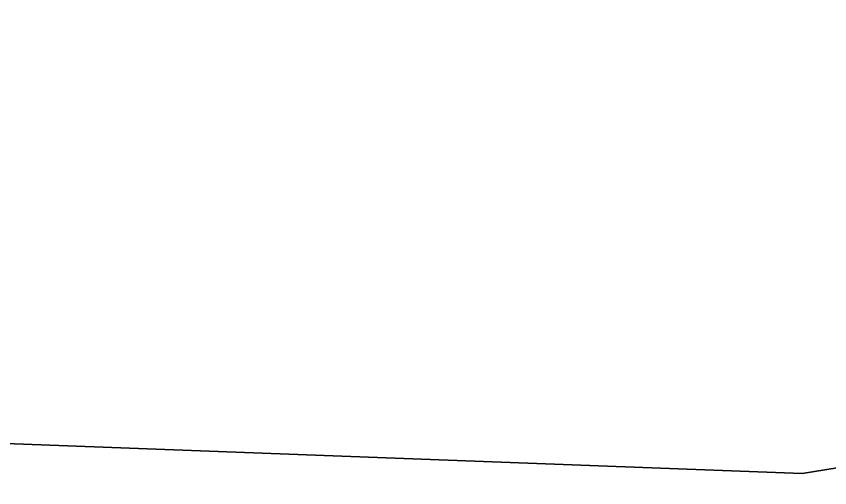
# Model space of a CAD drawing. Header units: millimetres. Extents: x 0 to 1796, y -1116 to 841.
# Drawn here: x 588.409296 to 588.412272, y 527.432231 to 527.433957 of the extents above; entities that cross this region are included whole.
import ezdxf

# ---------------------------------------------------------------- set-up
doc = ezdxf.new("R2010")
doc.units = ezdxf.units.MM
doc.layers.add('Blocks', color=7, linetype='Continuous')
doc.layers.add('Blocks$Outline', color=7, linetype='Continuous', lineweight=35, true_color=0xff3f3f)

# ---------------------------------------------------------------- blocks, each defined once
blk = doc.blocks.new('Series 7 3117 Office Chair Front')
at = {"layer": 'Blocks$Outline'}
blk.add_lwpolyline([(516.3083089, 524.5921714), (577.6696739, 527.8349057), (588.4121717, 527.4322832)], dxfattribs=at)
blk.add_rational_spline([(633.0664804, 825.1963809), (633.5480513, 824.805011), (634.0123123, 824.4000017), (634.4592634, 823.9813529), (634.8841718, 823.5833511), (636.5650754, 821.8980718), (639.1054308, 818.4664381), (641.7668303, 813.277321), (643.4507959, 808.6191053), (644.4923224, 804.833381), (645.130745, 802.0316182), (645.5947947, 799.2049305), (645.9564102, 795.2899057), (645.986647, 790.2395351), (645.5600022, 785.1085021), (645.005888, 781.0417895), (644.5142707, 778.0441785), (643.9062504, 775.0756603), (642.8878596, 771.1019446), (641.3037149, 766.1476469), (639.415714, 761.241872), (637.7883603, 757.3726323), (636.5410535, 754.5034662), (635.2236742, 751.6772653), (633.3194301, 747.9625564), (630.7503626, 743.3994061), (627.4988024, 737.9987793), (624.8008811, 733.4989194), (622.6641294, 729.8881482), (620.4749652, 726.2979026), (617.69259, 721.8315007), (614.316063, 716.4994385), (609.8570833, 709.4002004), (604.3308526, 700.5488829), (595.4139991, 686.4127502), (584.0318883, 668.7446482), (570.5396867, 647.1050129), (560.0705927, 629.0402103), (551.9610208, 614.1975431), (546.1256971, 602.9467812), (540.51772, 591.6430366), (535.2277335, 580.1755684), (530.2979046, 568.5540875), (526.5307804, 558.7058218), (523.7628854, 550.7193916), (522.4340027, 546.7376062), (521.7958446, 544.7393854), (519.7809724, 538.4303544), (518.0281088, 532.0482721), (516.5372558, 525.593138), (516.4735121, 525.3171388), (516.4102523, 525.0410282), (516.3474768, 524.7648071), (516.3343998, 524.7072666), (516.3213438, 524.6497214), (516.3083089, 524.5921714)], [1, 1, 1, 1, 1, 1, 1, 1, 1, 1, 1, 1, 1, 1, 1, 1, 1, 1, 1, 1, 1, 1, 1, 1, 1, 1, 1, 1, 1, 1, 1, 1, 1, 1, 1, 1, 1, 1, 1, 1, 1, 1, 1, 1, 1, 1, 1, 1, 1, 1, 0.999998975384, 0.999998975384, 1, 0.99999995556, 0.99999995556, 1], degree=3, knots=[0.2007124, 0.2007124, 0.2007124, 0.2007124, 0.2024396, 0.2024396, 0.2024396, 0.2040816, 0.2091837, 0.2142857, 0.2193878, 0.2219388, 0.2244898, 0.2270408, 0.2295918, 0.2346939, 0.2397959, 0.2423469, 0.244898, 0.247449, 0.25, 0.255102, 0.2602041, 0.2627551, 0.2653061, 0.2678571, 0.2704082, 0.2755102, 0.2806122, 0.2857143, 0.2882653, 0.2908163, 0.2959184, 0.3010204, 0.3061224, 0.3163265, 0.3265306, 0.3469388, 0.3673469, 0.3877551, 0.3979592, 0.4081633, 0.4183673, 0.4285714, 0.4387755, 0.4489796, 0.4540816, 0.4591837, 0.4591837, 0.4591837, 0.4752925, 0.4752925, 0.4752925, 0.4759812, 0.4759812, 0.4759812, 0.4763398, 0.4763398, 0.4763398, 0.4763398], dxfattribs=at)
blk.add_open_spline([(588.4121717, 527.4322832), (590.3638568, 527.7409337), (595.208875, 528.4173201), (600.335752, 528.8709482), (604.1835669, 529.0532974), (607.0956935, 529.1122701), (609.0770646, 529.0431791), (610.2402829, 528.9327033), (610.3387671, 528.922743)], degree=3, knots=[-97.1425, -97.1425, -97.1425, -97.1425, -95.991913, -94.149632, -93.504409, -92.857258, -91.566105, -91.44475, -91.44475, -91.44475, -91.44475], dxfattribs=at)

msp = doc.modelspace()

# ---------------------------------------------------------------- block references
at = {"layer": 'Blocks'}
msp.add_blockref('Series 7 3117 Office Chair Front', (0, 0), dxfattribs=at)

doc.saveas('drawing.dxf')
